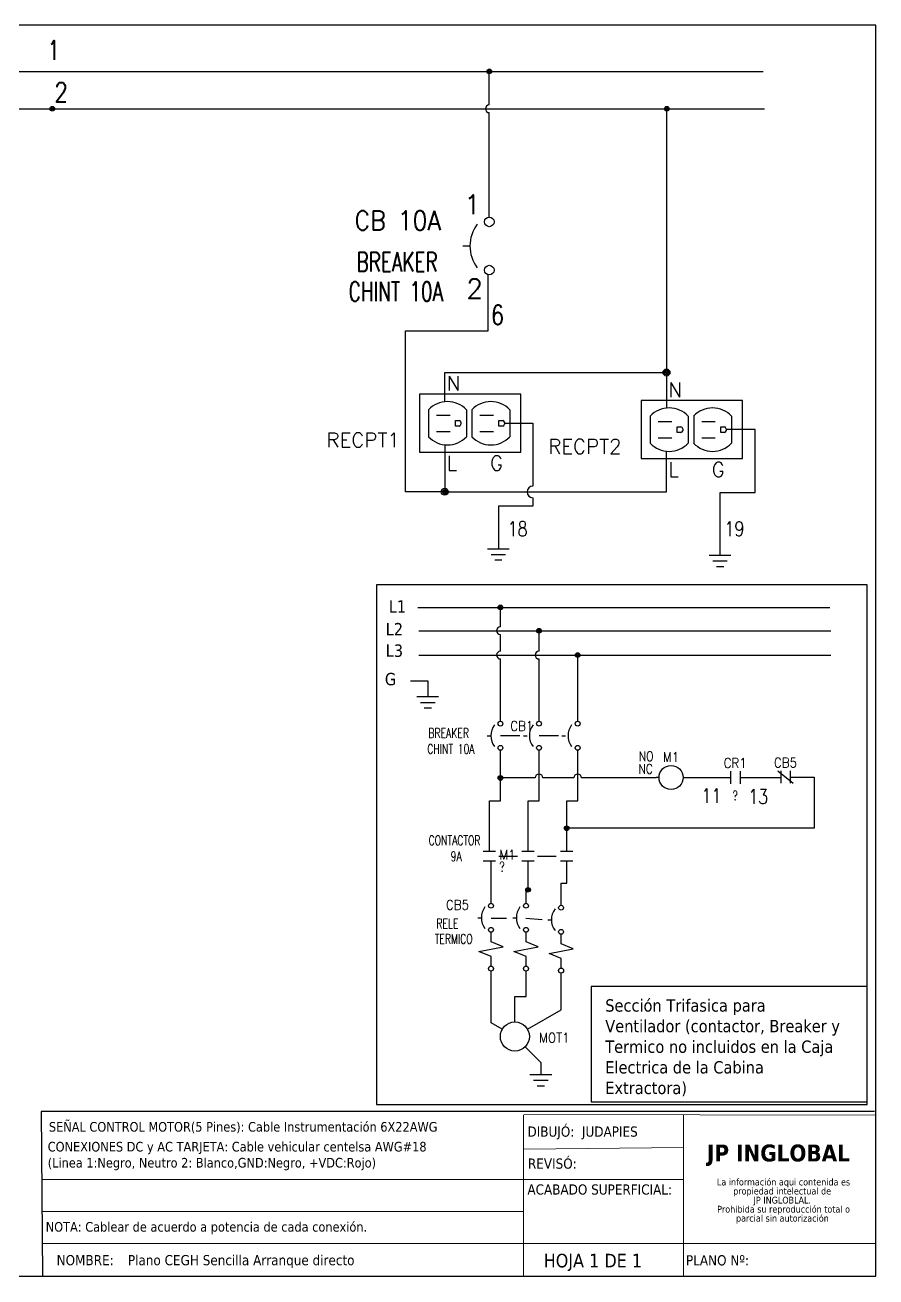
# Model space of a CAD drawing. Header units: millimetres. Extents: x 127.2 to 147.9, y 108.3 to 124.5.
# Drawn here: x 136.9 to 147.92, y 108.26 to 124.45 of the extents above; entities that cross this region are included whole.
import ezdxf
from ezdxf.enums import TextEntityAlignment as Align

# ---------------------------------------------------------------- set-up
doc = ezdxf.new("R2010")
doc.units = ezdxf.units.MM
doc.linetypes.add('CENTERX2', pattern=[20.32, 12.7, -2.54, 2.54, -2.54])
doc.linetypes.add('HIDDEN2', pattern=[0.1875, 0.125, -0.0625])
for name, color, linetype in [('BLK_12AWG', 7, 'Continuous'), ('CONTORNO', 179, 'Continuous'), ('DESC', 250, 'Continuous'), ('DESCCHILD', 20, 'Continuous'), ('LINK', 9, 'Continuous'), ('MISC', 7, 'Continuous'), ('SYMS', 7, 'Continuous'), ('TAGS', 250, 'Continuous'), ('TERMS', 250, 'Continuous'), ('WIREFIXED', 7, 'Continuous'), ('WIRES', 7, 'Continuous'), ('XREFCHILD', 134, 'Continuous')]:
    doc.layers.add(name, color=color, linetype=linetype)
doc.layers.add('WIRENO', color=7, linetype='Continuous', true_color=0x000000)
doc.styles.add('SLDTEXTSTYLE0', font='tahoma.ttf')
doc.styles.add('SLDTEXTSTYLE1', font='')
doc.styles.get("Standard").update_dxf_attribs({"font": 'tahoma.ttf'})
doc.styles.add('WD', font='romans.shx')
doc.styles.get('SLDTEXTSTYLE1').set_extended_font_data('Tahoma', bold=True)

# ---------------------------------------------------------------- blocks, each defined once
blk = doc.blocks.new('SW_NOTE_2')
at = {"layer": 'CONTORNO', "color": 0, "char_height": 1.0583, "attachment_point": 2, "style": 'SLDTEXTSTYLE0'}
for s, insert in [('La información aqui contenida es ', (10.29, 1.34)), ('propiedad intelectual de', (10.08, -0.07)), ('JP INGLOBLAL.', (10.1, -1.48)), ('Prohibida su reproducción total o ', (10.3, -2.89)), ('parcial sin autorización', (10.12, -4.3))]:
    blk.add_mtext(s, dxfattribs=dict(at, insert=insert))
blk = doc.blocks.new('WDDOT')
for radius in [0.03, 0.0187, 0.00929]:
    blk.add_circle((0, 0), radius)
blk = doc.blocks.new('VCN1RDUP')
for p, q in [((-0.219, 0.25), (-0.219, -0.25)), ((0.656, 0.25), (-0.219, 0.25)), ((0.656, -0.25), (0.656, 0.25)), ((-0.14, 0.117), (-0.14, -0.117)), ((0.187, 0.117), (0.187, -0.117)), ((0.235, 0.117), (0.235, -0.117)), ((0.562, 0.117), (0.562, -0.117)), ((-0.071, 0.07), (0.046, 0.07)), ((0.093, -0.024), (0.093, 0.023)), ((0.093, 0.023), (0.125, 0.023)), ((0.14, 0.008), (0.14, -0.009)), ((0.304, 0.07), (0.421, 0.07)), ((0.468, -0.024), (0.468, 0.023)), ((0.468, 0.023), (0.5, 0.023)), ((0.515, 0.008), (0.515, -0.009)), ((-0.071, -0.071), (0.046, -0.071)), ((0.125, -0.024), (0.093, -0.024)), ((0.304, -0.071), (0.421, -0.071)), ((0.5, -0.024), (0.468, -0.024)), ((-0.219, -0.25), (0.656, -0.25))]:
    blk.add_line(p, q)
for centre, radius, start, end in [((0.023, -0.039), 0.226, 43.6028, 136.3972), ((0.398, -0.039), 0.226, 43.6028, 136.3972), ((0.125, 0.008), 0.015, 0, 90), ((0.5, 0.008), 0.015, 0, 90), ((0.125, -0.009), 0.015, 270, 0), ((0.5, -0.009), 0.015, 270, 0), ((0.023, 0.039), 0.226, 223.6028, 316.3972), ((0.398, 0.039), 0.226, 223.6028, 316.3972)]:
    blk.add_arc(centre, radius, start, end)
at = {"style": 'WD'}
for tag, width, p in [('INST', 0.7, (-0.281, 0.577)), ('LOC', 0.7, (-0.281, 0.408)), ('DESC1', 0.7, (-0.281, 0.252)), ('DESC2', 0.7, (-0.281, 0.095)), ('RATING1', 0.9, (-0.281, -0.061))]:
    blk.add_attdef(tag, text='', height=0.125, dxfattribs=dict(at, width=width)).set_placement(p, align=Align.RIGHT)
at = {"linetype": 'Continuous', "style": 'WD', "flags": 8}
for tag, p in [('TERM02', (0.016, 0.281)), ('TERM05', (0.391, 0.281)), ('TERM06', (0.587, 0.08))]:
    blk.add_attdef(tag, p, '', height=0.125, dxfattribs=at)
at = {"style": 'WD', "flags": 9}
blk.add_attdef('FAMILY', (-0.152, 0.205), '', height=0.01, rotation=90, dxfattribs=at)
at = {"linetype": 'Continuous', "style": 'WD', "flags": 9}
for tag, p in [('CAT', (-0.108, 0.23)), ('MFG', (-0.089, 0.228)), ('ASSYCODE', (-0.071, 0.23))]:
    blk.add_attdef(tag, text='', height=0.01, rotation=90, dxfattribs=at).set_placement(p, align=Align.CENTER)
at = {"style": 'WD', "flags": 1}
for tag, p in [('X2TERM02', (0, 0.188)), ('X2TERM05', (0.375, 0.188)), ('X1TERM03', (0.14, 0)), ('X1TERM06', (0.515, 0)), ('X8TERM01', (0, -0.188)), ('X8TERM04', (0.375, -0.188))]:
    blk.add_attdef(tag, p, '', height=0.0125, dxfattribs=at)
at = {"style": 'WD'}
blk.add_attdef('TAG1', text='', height=0.125, dxfattribs=at).set_placement((-0.281, -0.217), align=Align.RIGHT)
at = {"linetype": 'Continuous', "style": 'WD', "flags": 8}
for tag, p in [('TERM01', (0.016, -0.281)), ('TERM04', (0.391, -0.281))]:
    blk.add_attdef(tag, text='', height=0.125, dxfattribs=at).set_placement(p, align=Align.TOP_LEFT)
blk = doc.blocks.new('VGND2')
for p, q in [((0.09375, 0), (-0.09375, 0)), ((-0.0625, -0.046875), (0.0625, -0.046875)), ((-0.03125, -0.09375), (0.03125, -0.09375))]:
    blk.add_line(p, q)
at = {"style": 'WD', "flags": 1}
blk.add_attdef('X2TERM01', (0, 0), '', height=0.01, dxfattribs=at)
blk = doc.blocks.new('VCB1')
at = {"linetype": 'HIDDEN2'}
blk.add_line((-0.1712, 0), (-0.125, 0), dxfattribs=at)
for centre in [(0, 0.1562), (0, -0.1562)]:
    blk.add_circle(centre, 0.0312)
blk.add_arc((0.1094, 0), 0.2344, 143.1301, 216.8699)
at = {"style": 'WD'}
for tag, p, width in [('INST', (0.2188, 0.3883), 0.7), ('LOC', (0.2188, 0.2188), 0.7), ('TAG1', (0.1269, 0.0644), 0.9), ('XREF', (0.1287, -0.09), 0.7), ('DESC1', (0.1287, -0.242), 0.7), ('DESC2', (0.1287, -0.3893), 0.7)]:
    blk.add_attdef(tag, p, '', height=0.125, dxfattribs=dict(at, width=width))
at = {"linetype": 'Continuous', "style": 'WD'}
for tag, height, flags, p in [('TERM01', 0.125, 8, (-0.055, 0.2066)), ('MFG', 0.01, 9, (-0.1421, -0.0881)), ('CAT', 0.01, 9, (-0.1421, -0.0731))]:
    blk.add_attdef(tag, text='', height=height, dxfattribs=dict(at, flags=flags)).set_placement(p, align=Align.RIGHT)
at = {"style": 'WD', "width": 0.7}
blk.add_attdef('RATING1', text='', height=0.125, dxfattribs=at).set_placement((-0.1875, 0.0625), align=Align.RIGHT)
at = {"color": 7, "style": 'WD', "flags": 1}
for tag, p in [('X2TERM01', (0, 0.1875)), ('X8TERM02', (0, -0.1875))]:
    blk.add_attdef(tag, p, '', height=0.0125, dxfattribs=at)
at = {"color": 7, "style": 'WD'}
for tag, p in [('X4LINK', (-0.25, 0)), ('X1LINK', (0, 0))]:
    blk.add_attdef(tag, p, '', height=0.01, dxfattribs=at)
at = {"style": 'WD', "flags": 9}
for tag, p in [('FAMILY', (-0.1421, -0.0365)), ('CONTACT', (-0.1288, -0.1291))]:
    blk.add_attdef(tag, text='', height=0.01, dxfattribs=at).set_placement(p, align=Align.RIGHT)
at = {"linetype": 'Continuous', "style": 'WD', "flags": 9}
blk.add_attdef('ASSYCODE', text='', height=0.01, dxfattribs=at).set_placement((-0.1533, -0.1061), align=Align.CENTER)
at = {"linetype": 'Continuous', "style": 'WD', "flags": 8}
blk.add_attdef('TERM02', text='', height=0.125, dxfattribs=at).set_placement((-0.0407, -0.2134), align=Align.TOP_RIGHT)
blk = doc.blocks.new('WD_WNH')
at = {"linetype": 'Continuous', "style": 'WD', "width": 0.8}
blk.add_attdef('WIRENO', text='', height=0.125, dxfattribs=at).set_placement((0, 0.0625), align=Align.CENTER)
at = {"style": 'WD', "flags": 1}
for tag, p in [('W01USER', (0, 0.0781)), ('W02USER', (0, 0.0703)), ('W03USER', (0, 0.0625)), ('W04USER', (0, 0.0547)), ('W05USER', (0, 0.0469)), ('W06USER', (0, 0.0391)), ('W07USER', (0, 0.0312)), ('W08USER', (0, 0.0234)), ('W09USER', (0, 0.0156)), ('W10USER', (0, 0.0078))]:
    blk.add_attdef(tag, text='', height=0.005, dxfattribs=at).set_placement(p, align=Align.CENTER)
blk = doc.blocks.new('WD_WNV')
at = {"style": 'WD', "flags": 1}
for tag, p in [('W01USER', (-0.0625, 0.0938)), ('W02USER', (-0.0625, 0.0859)), ('W03USER', (-0.0625, 0.0781)), ('W04USER', (-0.0625, 0.0703)), ('W05USER', (-0.0625, 0.0625)), ('W06USER', (-0.0625, 0.0547)), ('W07USER', (-0.0625, 0.0469)), ('W08USER', (-0.0625, 0.0391)), ('W09USER', (-0.0625, 0.0312)), ('W10USER', (-0.0625, 0.0234))]:
    blk.add_attdef(tag, text='', height=0.005, dxfattribs=at).set_placement(p, align=Align.CENTER)
at = {"linetype": 'Continuous', "style": 'WD', "width": 0.8}
blk.add_attdef('WIRENO', text='', height=0.125, dxfattribs=at).set_placement((-0.05, 0), align=Align.MIDDLE_RIGHT)
blk = doc.blocks.new('VMS21')
at = {"linetype": 'Continuous'}
for p, q in [((-0.08, 0.062), (0.08, 0.062)), ((-0.08, -0.062), (0.08, -0.062))]:
    blk.add_line(p, q, dxfattribs=at)
at = {"style": 'WD'}
for tag, p, width in [('INST', (0.125, 0.281), 0.7), ('LOC', (0.125, 0.111), 0.7), ('TAG2', (0.127, -0.045), 0.9), ('XREF', (0.129, -0.199), 0.7), ('DESC1', (0.129, -0.351), 0.7), ('DESC2', (0.129, -0.508), 0.7), ('DESC3', (0.129, -0.664), 0.7)]:
    blk.add_attdef(tag, p, '', height=0.125, dxfattribs=dict(at, width=width))
at = {"linetype": 'Continuous', "style": 'WD', "width": 0.9, "flags": 8}
blk.add_attdef('TERM01', text='', height=0.125, dxfattribs=at).set_placement((-0.031, 0.125), align=Align.RIGHT)
at = {"style": 'WD'}
for tag, p, flags in [('FAMILY', (-0.181, 0.003), 9), ('CONTACT', (-0.181, -0.014), 1)]:
    blk.add_attdef(tag, p, '', height=0.01, dxfattribs=dict(at, flags=flags))
at = {"color": 7, "style": 'WD'}
for tag, p in [('X4LINK', (-0.141, 0)), ('X1LINK', (0.125, 0))]:
    blk.add_attdef(tag, p, '', height=0.01, dxfattribs=at)
at = {"color": 7, "style": 'WD', "flags": 1}
for tag, p in [('X2TERM01', (0, 0.062)), ('X8TERM02', (0, -0.062))]:
    blk.add_attdef(tag, p, '', height=0.0125, dxfattribs=at)
at = {"linetype": 'Continuous', "style": 'WD', "width": 0.9, "flags": 8}
blk.add_attdef('TERM02', text='', height=0.125, dxfattribs=at).set_placement((-0.031, -0.125), align=Align.TOP_RIGHT)
blk = doc.blocks.new('VCB2')
at = {"linetype": 'HIDDEN2'}
blk.add_line((-0.203, 0), (-0.156, 0), dxfattribs=at)
for centre in [(0, 0.156), (0, -0.156)]:
    blk.add_circle(centre, 0.0312)
blk.add_arc((0.109, 0), 0.234, 143.1301, 216.8699)
at = {"style": 'WD'}
for tag, p, width in [('INST', (0.219, 0.388), 0.7), ('LOC', (0.219, 0.219), 0.7), ('TAG2', (0.127, 0.064), 0.9), ('XREF', (0.129, -0.09), 0.7), ('DESC1', (0.129, -0.242), 0.7), ('DESC2', (0.129, -0.389), 0.7)]:
    blk.add_attdef(tag, p, '', height=0.125, dxfattribs=dict(at, width=width))
at = {"linetype": 'Continuous', "style": 'WD', "flags": 8}
blk.add_attdef('TERM01', text='', height=0.125, dxfattribs=at).set_placement((-0.055, 0.207), align=Align.RIGHT)
at = {"style": 'WD', "width": 0.7}
blk.add_attdef('RATING1', text='', height=0.125, dxfattribs=at).set_placement((-0.188, 0.062), align=Align.RIGHT)
at = {"color": 7, "style": 'WD', "flags": 1}
for tag, p in [('X2TERM01', (0, 0.188)), ('X8TERM02', (0, -0.188))]:
    blk.add_attdef(tag, p, '', height=0.0125, dxfattribs=at)
at = {"color": 7, "style": 'WD'}
for tag, p in [('X4LINK', (-0.25, 0)), ('X1LINK', (0, 0))]:
    blk.add_attdef(tag, p, '', height=0.01, dxfattribs=at)
at = {"style": 'WD', "flags": 9}
for tag, p in [('CONTACT', (-0.129, -0.056)), ('FAMILY', (-0.142, -0.036))]:
    blk.add_attdef(tag, text='', height=0.01, dxfattribs=at).set_placement(p, align=Align.RIGHT)
at = {"linetype": 'Continuous', "style": 'WD', "flags": 8}
blk.add_attdef('TERM02', text='', height=0.125, dxfattribs=at).set_placement((-0.041, -0.213), align=Align.TOP_RIGHT)
blk = doc.blocks.new('VMO13')
blk.add_circle((0, 0), 0.188)
at = {"style": 'WD'}
for tag, p, width in [('INST', (0.318, 0.263), 0.7), ('LOC', (0.318, 0.094), 0.7), ('TAG1', (0.312, -0.079), 0.9)]:
    blk.add_attdef(tag, p, '', height=0.125, dxfattribs=dict(at, width=width))
at = {"style": 'WD', "flags": 9}
blk.add_attdef('FAMILY', text='', height=0.01, dxfattribs=at).set_placement((-0.005, 0.17), align=Align.CENTER)
at = {"linetype": 'Continuous', "style": 'WD', "flags": 1}
for tag, p in [('CAT', (0, 0.159)), ('MFG', (0, 0.14))]:
    blk.add_attdef(tag, text='', height=0.01, dxfattribs=at).set_placement(p, align=Align.MIDDLE)
at = {"style": 'WD', "flags": 1}
for tag, p in [('X2TERM02', (0, 0.188)), ('X0TERM03', (-0.162, 0.094)), ('X0TERM01', (0.162, 0.094)), ('X0TERM04', (0.133, -0.133))]:
    blk.add_attdef(tag, p, '', height=0.0125, dxfattribs=at)
at = {"style": 'WD'}
for tag, height, width, p in [('RATING1', 0.1, 0.8, (0, 0)), ('DESC1', 0.125, 0.9, (0.001, -0.549)), ('DESC2', 0.125, 0.9, (0.001, -0.706)), ('DESC3', 0.125, 0.9, (0.001, -0.862)), ('RATING3', 0.125, 0.8, (0.001, -1.018)), ('RATING4', 0.125, 0.8, (0.001, -1.174)), ('WDTAGALT', 0.125, 0.7, (0, -1.344))]:
    blk.add_attdef(tag, text='', height=height, dxfattribs=dict(at, width=width)).set_placement(p, align=Align.CENTER)
at = {"linetype": 'Continuous', "style": 'WD', "flags": 9}
blk.add_attdef('ASSYCODE', text='', height=0.01, dxfattribs=at).set_placement((0, 0.125), align=Align.CENTER)
at = {"style": 'WD', "width": 0.8}
blk.add_attdef('RATING2', text='', height=0.1, dxfattribs=at).set_placement((0, -0.031), align=Align.TOP_CENTER)
blk = doc.blocks.new('VCB11M')
at = {"linetype": 'HIDDEN2'}
blk.add_line((-0.171, 0), (-0.125, 0), dxfattribs=at)
for p, q in [((0, -0.312), (0, -0.189)), ((0.156, -0.375), (0, -0.312)), ((-0.156, -0.438), (0.156, -0.375)), ((0, -0.5), (-0.156, -0.438)), ((0, -0.625), (0, -0.5))]:
    blk.add_line(p, q)
for centre, radius in [((0, 0.156), 0.0312), ((0, -0.156), 0.0312), ((0, -0.657), 0.0322)]:
    blk.add_circle(centre, radius)
blk.add_arc((0.109, 0), 0.234, 143.1301, 216.8699)
at = {"style": 'WD'}
for tag, p, width in [('INST', (0.219, 0.39), 0.7), ('LOC', (0.219, 0.221), 0.7), ('TAG1', (0.189, 0.064), 0.9), ('XREF', (0.191, -0.092), 0.7), ('DESC1', (0.191, -0.248), 0.7), ('DESC2', (0.191, -0.404), 0.7)]:
    blk.add_attdef(tag, p, '', height=0.125, dxfattribs=dict(at, width=width))
at = {"linetype": 'Continuous', "style": 'WD'}
for tag, height, flags, p in [('TERM01', 0.125, 8, (-0.055, 0.207)), ('MFG', 0.01, 9, (-0.142, -0.088)), ('CAT', 0.01, 9, (-0.142, -0.073))]:
    blk.add_attdef(tag, text='', height=height, dxfattribs=dict(at, flags=flags)).set_placement(p, align=Align.RIGHT)
at = {"color": 7, "style": 'WD', "flags": 1}
for tag, p in [('X2TERM01', (0, 0.188)), ('X8TERM02', (0, -0.688))]:
    blk.add_attdef(tag, p, '', height=0.0125, dxfattribs=at)
at = {"style": 'WD', "width": 0.7}
blk.add_attdef('RATING1', text='', height=0.125, dxfattribs=at).set_placement((-0.188, 0.031), align=Align.RIGHT)
at = {"color": 7, "style": 'WD'}
for tag, p in [('X4LINK', (-0.25, 0)), ('X1LINK', (0, 0))]:
    blk.add_attdef(tag, p, '', height=0.01, dxfattribs=at)
at = {"linetype": 'Continuous', "style": 'WD', "flags": 9}
blk.add_attdef('ASSYCODE', text='', height=0.01, dxfattribs=at).set_placement((-0.153, -0.106), align=Align.CENTER)
at = {"style": 'WD', "flags": 9}
for tag, p in [('CONTACT', (-0.129, -0.056)), ('FAMILY', (-0.142, -0.036))]:
    blk.add_attdef(tag, text='', height=0.01, dxfattribs=at).set_placement(p, align=Align.RIGHT)
at = {"linetype": 'Continuous', "style": 'WD', "flags": 8}
blk.add_attdef('TERM02', text='', height=0.125, dxfattribs=at).set_placement((-0.041, -0.713), align=Align.TOP_RIGHT)
blk = doc.blocks.new('HCR1')
blk.add_circle((0, 0), 0.156)
at = {"style": 'WD'}
for tag, width, p in [('INST', 0.7, (0.006, 0.528)), ('TAG1', 0.9, (0, 0.202)), ('LOC', 0.7, (0.006, 0.359))]:
    blk.add_attdef(tag, text='', height=0.125, dxfattribs=dict(at, width=width)).set_placement(p, align=Align.CENTER)
at = {"style": 'WD', "flags": 9}
blk.add_attdef('FAMILY', text='', height=0.01, dxfattribs=at).set_placement((-0.005, 0.17), align=Align.CENTER)
at = {"linetype": 'Continuous', "style": 'WD', "flags": 1}
for tag, p in [('CAT', (0, 0.159)), ('MFG', (0, 0.14))]:
    blk.add_attdef(tag, text='', height=0.01, dxfattribs=at).set_placement(p, align=Align.MIDDLE)
at = {"style": 'WD'}
for tag, p, width in [('DESC1', (1.126, 0.076), 0.9), ('DESC2', (1.126, -0.081), 0.9), ('DESC3', (1.126, -0.237), 0.9), ('XREFNO', (1.359, -0.393), 0.8), ('XREFNC', (1.359, -0.549), 0.8)]:
    blk.add_attdef(tag, p, '', height=0.125, dxfattribs=dict(at, width=width))
at = {"style": 'WD', "flags": 1}
for tag, p in [('X4TERM01', (-0.156, 0)), ('X1TERM02', (0.156, 0))]:
    blk.add_attdef(tag, p, '', height=0.0125, dxfattribs=at)
at = {"linetype": 'Continuous', "style": 'WD', "flags": 9}
blk.add_attdef('ASSYCODE', text='', height=0.01, dxfattribs=at).set_placement((0, 0.125), align=Align.CENTER)
at = {"linetype": 'Continuous', "style": 'WD'}
blk.add_attdef('TERM01', text='', height=0.125, dxfattribs=at).set_placement((-0.2, -0.066), align=Align.TOP_RIGHT)
blk.add_attdef('TERM02', text='', height=0.125, dxfattribs=at).set_placement((0.2, -0.066), align=Align.TOP_LEFT)
at = {"style": 'WD', "width": 0.8, "flags": 8}
for tag, p in [('NO', (1.126, -0.393)), ('NC', (1.126, -0.549))]:
    blk.add_attdef(tag, p, '', height=0.125, dxfattribs=at)
blk = doc.blocks.new('HCR21')
at = {"linetype": 'Continuous'}
for p, q in [((-0.062, 0.08), (-0.062, -0.08)), ((0.062, 0.08), (0.062, -0.08))]:
    blk.add_line(p, q, dxfattribs=at)
at = {"style": 'WD'}
for tag, width, p in [('INST', 0.7, (0, 0.451)), ('LOC', 0.7, (0, 0.281)), ('TAG2', 0.9, (0, 0.125)), ('XREF', 0.7, (0, -0.297)), ('DESC1', 0.7, (0, -0.449)), ('DESC2', 0.7, (0, -0.597)), ('DESC3', 0.7, (0, -0.744))]:
    blk.add_attdef(tag, text='', height=0.125, dxfattribs=dict(at, width=width)).set_placement(p, align=Align.CENTER)
for tag, p, height, flags in [('X4TERM01', (-0.062, 0), 0.0125, 1), ('X1TERM02', (0.062, 0), 0.0125, 1), ('FAMILY', (0.097, 0.053), 0.01, 9), ('CONTACT', (0.097, 0.036), 0.01, 1)]:
    blk.add_attdef(tag, p, '', height=height, dxfattribs=dict(at, flags=flags))
for tag, p in [('X2LINK', (0, 0.125)), ('X8LINK', (0, -0.125))]:
    blk.add_attdef(tag, p, '', height=0.01, dxfattribs=at)
at = {"linetype": 'Continuous', "style": 'WD', "flags": 8}
blk.add_attdef('TERM01', text='', height=0.125, dxfattribs=at).set_placement((-0.125, -0.016), align=Align.TOP_RIGHT)
blk.add_attdef('TERM02', text='', height=0.125, dxfattribs=at).set_placement((0.125, -0.016), align=Align.TOP_LEFT)
blk = doc.blocks.new('HCR22')
at = {"linetype": 'Continuous'}
for p, q in [((-0.1, 0.08), (0.1, -0.08)), ((-0.062, 0.08), (-0.062, -0.08)), ((0.062, 0.08), (0.062, -0.08))]:
    blk.add_line(p, q, dxfattribs=at)
at = {"style": 'WD'}
for tag, width, p in [('INST', 0.7, (0, 0.451)), ('LOC', 0.7, (0, 0.281)), ('TAG2', 0.9, (0, 0.125)), ('XREF', 0.7, (0, -0.297)), ('DESC1', 0.7, (0, -0.449)), ('DESC2', 0.7, (0, -0.597)), ('DESC3', 0.7, (0, -0.744))]:
    blk.add_attdef(tag, text='', height=0.125, dxfattribs=dict(at, width=width)).set_placement(p, align=Align.CENTER)
for tag, p, height, flags in [('X4TERM01', (-0.062, 0), 0.0125, 1), ('X1TERM02', (0.062, 0), 0.0125, 1), ('FAMILY', (0.097, 0.036), 0.01, 9), ('CONTACT', (0.097, 0.02), 0.01, 1)]:
    blk.add_attdef(tag, p, '', height=height, dxfattribs=dict(at, flags=flags))
for tag, p in [('X2LINK', (0, 0.125)), ('X8LINK', (0, -0.125))]:
    blk.add_attdef(tag, p, '', height=0.01, dxfattribs=at)
at = {"linetype": 'Continuous', "style": 'WD', "flags": 8}
blk.add_attdef('TERM01', text='', height=0.125, dxfattribs=at).set_placement((-0.125, -0.016), align=Align.TOP_RIGHT)
blk.add_attdef('TERM02', text='', height=0.125, dxfattribs=at).set_placement((0.125, -0.016), align=Align.TOP_LEFT)

msp = doc.modelspace()

# ---------------------------------------------------------------- linework, layer by layer
at = {"color": 7, "linetype": 'Continuous'}
for p, q in [((147.915, 124.453), (127.165, 124.453)), ((147.915, 108.268), (147.915, 124.453)), ((127.165, 108.268), (147.915, 108.268))]:
    msp.add_line(p, q, dxfattribs=at)
at = {"color": 7, "linetype": 'CENTERX2', "lineweight": 0}
for p in [(147.915, 111.686), (137.122, 108.268)]:
    msp.add_line(p, (147.915, 108.268), dxfattribs=at)
at = {"color": 7, "linetype": 'Continuous', "lineweight": 30}
for p, q in [((147.898, 110.399), (137.105, 110.399)), ((137.105, 110.399), (137.122, 108.268))]:
    msp.add_line(p, q, dxfattribs=at)
at = {"color": 7, "linetype": 'Continuous', "lineweight": 0}
for p, q in [((143.351, 110.349), (143.351, 108.257)), ((147.915, 110.349), (143.355, 110.358)), ((145.425, 110.349), (145.425, 108.26)), ((145.425, 109.934), (143.355, 109.911)), ((145.425, 109.519), (137.125, 109.519)), ((143.351, 109.104), (137.125, 109.104)), ((147.915, 108.689), (137.125, 108.689))]:
    msp.add_line(p, q, dxfattribs=at)
at = {"layer": 'BLK_12AWG'}
for p, q in [((128.078, 123.853), (146.453, 123.853)), ((142.908, 123.42), (142.908, 123.853)), ((128.098, 123.37), (146.473, 123.37)), ((142.908, 121.97), (142.908, 123.32)), ((145.207, 119.986), (145.207, 123.37))]:
    msp.add_line(p, q, dxfattribs=at)
msp.add_arc((142.908, 123.37), 0.05, 90, 270, dxfattribs=at)
at = {"layer": 'DESC'}
for points in [[(147.8, 117.213), (141.45, 117.213), (141.45, 110.487), (147.8, 110.487)], [(147.8, 112.013), (144.226, 112.013), (144.226, 110.522), (147.8, 110.522)]]:
    msp.add_lwpolyline(points, close=True, dxfattribs=at)
at = {"layer": 'LINK'}
for points in [[(143.053, 115.261), (143.303, 115.261)], [(143.553, 115.261), (143.803, 115.261)], [(143.034, 113.7), (143.274, 113.7)], [(143.534, 113.7), (143.774, 113.7)], [(142.933, 112.901), (143.133, 112.901)], [(143.383, 112.901), (143.593, 112.881)]]:
    msp.add_lwpolyline(points, dxfattribs=at)
at = {"layer": 'WIRES'}
for p, q in [((142.895, 120.498), (142.895, 121.22)), ((141.823, 118.413), (141.823, 120.498)), ((141.823, 120.498), (142.895, 120.498)), ((142.332, 119.583), (142.332, 119.958)), ((142.332, 119.958), (145.203, 119.958)), ((145.203, 119.958), (145.203, 119.5)), ((143.105, 119.302), (143.473, 119.302)), ((143.473, 119.302), (143.473, 118.488)), ((146.351, 119.219), (145.976, 119.219)), ((146.351, 118.405), (146.351, 119.219)), ((142.332, 119.02), (142.332, 118.413)), ((145.203, 118.413), (145.203, 118.938)), ((142.391, 118.413), (141.823, 118.413)), ((142.332, 118.413), (145.203, 118.413)), ((145.897, 117.591), (145.897, 118.405)), ((145.897, 118.405), (146.351, 118.405)), ((143.473, 118.338), (143.473, 118.229)), ((143.473, 118.229), (143.026, 118.229)), ((143.026, 118.229), (143.026, 117.674)), ((141.982, 116.919), (147.319, 116.919)), ((143.053, 116.668), (143.053, 116.919)), ((141.995, 116.618), (147.333, 116.618)), ((143.553, 116.352), (143.553, 116.618)), ((143.053, 116.352), (143.053, 116.568)), ((141.995, 116.302), (147.333, 116.302)), ((144.053, 115.446), (144.053, 116.302)), ((143.053, 115.446), (143.053, 116.252)), ((143.553, 115.446), (143.553, 116.252)), ((141.89, 115.971), (142.112, 115.971)), ((142.112, 115.971), (142.112, 115.761)), ((143.053, 114.418), (143.053, 115.071)), ((143.553, 114.418), (143.553, 115.071)), ((144.053, 114.418), (144.053, 115.071)), ((143.503, 114.713), (143.053, 114.713)), ((144.003, 114.713), (143.603, 114.713)), ((145.068, 114.713), (144.103, 114.713)), ((145.106, 114.719), (145.068, 114.719)), ((145.418, 114.719), (146.031, 114.719)), ((146.156, 114.719), (146.681, 114.719)), ((146.806, 114.724), (147.117, 114.724)), ((147.117, 114.724), (147.117, 114.062)), ((142.911, 113.765), (142.911, 114.418)), ((142.911, 114.418), (143.053, 114.418)), ((143.411, 113.765), (143.411, 114.418)), ((143.411, 114.418), (143.553, 114.418)), ((143.911, 113.765), (143.911, 114.418)), ((143.911, 114.418), (144.053, 114.418)), ((147.117, 114.062), (143.911, 114.062)), ((142.931, 113.092), (142.931, 113.64)), ((143.411, 113.266), (143.411, 113.64)), ((143.911, 113.353), (143.911, 113.64)), ((143.384, 113.092), (143.384, 113.266)), ((143.384, 113.266), (143.411, 113.266)), ((143.838, 113.066), (143.838, 113.353)), ((143.838, 113.353), (143.911, 113.353)), ((142.931, 111.546), (142.931, 112.217)), ((143.384, 111.886), (143.384, 112.217)), ((143.838, 111.713), (143.838, 112.191)), ((143.24, 111.555), (143.24, 111.886)), ((143.24, 111.886), (143.384, 111.886)), ((143.402, 111.461), (143.838, 111.713)), ((143.077, 111.461), (142.931, 111.546)), ((143.372, 111.235), (143.576, 111.031)), ((143.576, 111.031), (143.576, 110.872))]:
    msp.add_line(p, q, dxfattribs=at)
for centre, radius, start, end in [((143.473, 118.413), 0.075, 90, 270), ((143.053, 116.618), 0.05, 90, 270), ((143.053, 116.302), 0.05, 90, 270), ((143.553, 116.302), 0.05, 90, 270), ((143.553, 114.713), 0.05, 0, 180), ((144.053, 114.713), 0.05, 0, 180)]:
    msp.add_arc(centre, radius, start, end, dxfattribs=at)

# ---------------------------------------------------------------- block references
at = {"layer": 'CONTORNO', "color": 7, "xscale": 0.083, "yscale": 0.083, "zscale": 0.083}
msp.add_blockref('SW_NOTE_2', (145.864, 109.418), dxfattribs=at)
at = {"layer": 'SYMS'}
for name, p in [('WDDOT', (142.908, 123.853)), ('WDDOT', (137.25, 123.37)), ('WDDOT', (145.207, 123.37)), ('WDDOT', (143.053, 116.919)), ('WDDOT', (143.553, 116.618)), ('WDDOT', (144.053, 116.302)), ('VCB2', (143.553, 115.259)), ('VCB2', (144.053, 115.259)), ('WDDOT', (143.053, 114.713)), ('WDDOT', (143.911, 114.062)), ('VMS21', (143.411, 113.703)), ('VMS21', (143.911, 113.703)), ('WDDOT', (143.411, 113.266)), ('VCB11M', (143.384, 112.904)), ('VCB11M', (143.838, 112.878))]:
    msp.add_blockref(name, p, dxfattribs=at)
ref = msp.add_blockref('VCB1', (142.908, 121.595), dxfattribs=dict(at, xscale=2, yscale=2, zscale=2))
ref.add_attrib('DESC2', 'CHINT 10A', (141.087, 120.882), dxfattribs={"layer": 'DESC', "height": 0.25, "style": 'WD', "width": 0.7})
ref.add_attrib('DESC1', 'BREAKER', (141.189, 121.264), dxfattribs={"layer": 'DESC', "height": 0.25, "style": 'WD', "width": 0.7})
ref.add_attrib('TAG1', 'CB 10A', (141.163, 121.8), dxfattribs={"layer": 'TAGS', "height": 0.25, "style": 'WD', "width": 0.9})
ref.add_attrib('TERM02', '2', dxfattribs={"layer": 'TERMS', "linetype": 'Continuous', "height": 0.25, "style": 'WD', "flags": 8}).set_placement((142.826, 121.168), align=Align.TOP_RIGHT)
ref.add_attrib('TERM01', '1', dxfattribs={"layer": 'TERMS', "linetype": 'Continuous', "height": 0.25, "style": 'WD', "flags": 8}).set_placement((142.798, 122.008), align=Align.RIGHT)
ref = msp.add_blockref('VCN1RDUP', (142.332, 119.302), dxfattribs=dict(at, xscale=1.5, yscale=1.5, zscale=1.5))
ref.add_attrib('TERM04', 'G', dxfattribs={"layer": 'TERMS', "linetype": 'Continuous', "height": 0.188, "style": 'WD', "flags": 8}).set_placement((142.918, 118.88), align=Align.TOP_LEFT)
ref.add_attrib('TERM01', 'L', dxfattribs={"layer": 'TERMS', "linetype": 'Continuous', "height": 0.188, "style": 'WD', "flags": 8}).set_placement((142.355, 118.88), align=Align.TOP_LEFT)
ref.add_attrib('TERM02', 'N', (142.355, 119.724), dxfattribs={"layer": 'TERMS', "linetype": 'Continuous', "height": 0.188, "style": 'WD', "flags": 8})
ref.add_attrib('TAG1', 'RECPT1', dxfattribs={"layer": 'TAGS', "height": 0.1875, "style": 'WD'}).set_placement((141.749, 118.991), align=Align.RIGHT)
at = {"layer": 'SYMS', "xscale": 1.5, "yscale": 1.5, "zscale": 1.5}
for name, p in [('WDDOT', (145.203, 119.958)), ('WDDOT', (142.332, 118.416)), ('VGND2', (143.026, 117.674)), ('VGND2', (145.897, 117.591)), ('VGND2', (142.112, 115.761)), ('VGND2', (143.576, 110.872))]:
    msp.add_blockref(name, p, dxfattribs=at)
at = {"layer": 'SYMS'}
ref = msp.add_blockref('VCN1RDUP', (145.203, 119.219), dxfattribs=dict(at, xscale=1.5, yscale=1.5, zscale=1.5))
ref.add_attrib('TERM04', 'G', dxfattribs={"layer": 'TERMS', "linetype": 'Continuous', "height": 0.188, "style": 'WD', "flags": 8}).set_placement((145.789, 118.797), align=Align.TOP_LEFT)
ref.add_attrib('TERM01', 'L', dxfattribs={"layer": 'TERMS', "linetype": 'Continuous', "height": 0.188, "style": 'WD', "flags": 8}).set_placement((145.226, 118.797), align=Align.TOP_LEFT)
ref.add_attrib('TERM02', 'N', (145.226, 119.641), dxfattribs={"layer": 'TERMS', "linetype": 'Continuous', "height": 0.188, "style": 'WD', "flags": 8})
ref.add_attrib('TAG1', 'RECPT2', dxfattribs={"layer": 'TAGS', "height": 0.1875, "style": 'WD'}).set_placement((144.62, 118.908), align=Align.RIGHT)
ref = msp.add_blockref('VCB1', (143.053, 115.259), dxfattribs=at)
ref.add_attrib('DESC2', 'CHINT 10A', (142.106, 115.026), dxfattribs={"layer": 'DESC', "height": 0.125, "style": 'WD', "width": 0.7})
ref.add_attrib('DESC1', 'BREAKER ', (142.12, 115.231), dxfattribs={"layer": 'DESC', "height": 0.125, "style": 'WD', "width": 0.7})
ref.add_attrib('TAG1', 'CB1', (143.18, 115.323), dxfattribs={"layer": 'TAGS', "height": 0.125, "style": 'WD', "width": 0.9})
ref = msp.add_blockref('HCR1', (145.262, 114.719), dxfattribs=at)
ref.add_attrib('NC', 'NC', (144.84, 114.768), dxfattribs={"layer": 'MISC', "height": 0.125, "style": 'WD', "width": 0.8, "flags": 8})
ref.add_attrib('NO', 'NO', (144.846, 114.931), dxfattribs={"layer": 'MISC', "height": 0.125, "style": 'WD', "width": 0.8, "flags": 8})
ref.add_attrib('TAG1', 'M1', dxfattribs={"layer": 'TAGS', "height": 0.125, "style": 'WD', "width": 0.9}).set_placement((145.262, 114.921), align=Align.CENTER)
ref = msp.add_blockref('HCR21', (146.093, 114.719), dxfattribs=at)
ref.add_attrib('XREF', '?', dxfattribs={"layer": 'XREFCHILD', "height": 0.125, "style": 'WD', "width": 0.7}).set_placement((146.093, 114.422), align=Align.CENTER)
ref.add_attrib('TAG2', 'CR1', dxfattribs={"layer": 'TAGS', "height": 0.125, "style": 'WD', "width": 0.9}).set_placement((146.093, 114.844), align=Align.CENTER)
ref = msp.add_blockref('HCR22', (146.744, 114.724), dxfattribs=at)
ref.add_attrib('TAG2', 'CB5', dxfattribs={"layer": 'TAGS', "height": 0.125, "style": 'WD', "width": 0.9}).set_placement((146.744, 114.849), align=Align.CENTER)
ref = msp.add_blockref('VMS21', (142.911, 113.703), dxfattribs=at)
ref.add_attrib('XREF', '?', (143.04, 113.503), dxfattribs={"layer": 'XREFCHILD', "height": 0.125, "style": 'WD', "width": 0.7})
ref.add_attrib('DESC2', '9A', (142.408, 113.637), dxfattribs={"layer": 'DESCCHILD', "height": 0.125, "style": 'WD', "width": 0.7})
ref.add_attrib('DESC1', 'CONTACTOR', (142.123, 113.843), dxfattribs={"layer": 'DESCCHILD', "height": 0.125, "style": 'WD', "width": 0.7})
ref.add_attrib('TAG2', 'M1', (143.038, 113.658), dxfattribs={"layer": 'TAGS', "height": 0.125, "style": 'WD', "width": 0.9})
ref = msp.add_blockref('VCB11M', (142.931, 112.904), dxfattribs=at)
ref.add_attrib('DESC2', 'TERMICO', (142.202, 112.569), dxfattribs={"layer": 'DESC', "height": 0.125, "style": 'WD', "width": 0.7})
ref.add_attrib('DESC1', 'RELE ', (142.224, 112.767), dxfattribs={"layer": 'DESC', "height": 0.125, "style": 'WD', "width": 0.7})
ref.add_attrib('TAG1', 'CB5', (142.347, 113.009), dxfattribs={"layer": 'TAGS', "height": 0.125, "style": 'WD', "width": 0.9})
ref = msp.add_blockref('VMO13', (143.24, 111.368), dxfattribs=at)
ref.add_attrib('TAG1', 'MOT1', (143.552, 111.289), dxfattribs={"layer": 'TAGS', "height": 0.125, "style": 'WD', "width": 0.9})
at = {"layer": 'WIREFIXED'}
ref = msp.add_blockref('WD_WNH', (145.785, 114.297), dxfattribs=dict(at, xscale=1.5, yscale=1.5, zscale=1.5))
ref.add_attrib('WIRENOF', '11', dxfattribs={"linetype": 'Continuous', "height": 0.1875, "style": 'WD', "width": 0.8}).set_placement((145.785, 114.391), align=Align.CENTER)
ref = msp.add_blockref('WD_WNH', (146.39, 114.285), dxfattribs=dict(at, xscale=1.5, yscale=1.5, zscale=1.5))
ref.add_attrib('WIRENOF', '13', dxfattribs={"linetype": 'Continuous', "height": 0.1875, "style": 'WD', "width": 0.8}).set_placement((146.39, 114.379), align=Align.CENTER)
at = {"layer": 'WIRENO'}
ref = msp.add_blockref('WD_WNH', (137.268, 123.877), dxfattribs=dict(at, xscale=2, yscale=2, zscale=2))
ref.add_attrib('WIRENO', '1', dxfattribs={"linetype": 'Continuous', "height": 0.25, "style": 'WD', "width": 0.8}).set_placement((137.268, 124.002), align=Align.CENTER)
ref = msp.add_blockref('WD_WNH', (137.365, 123.334), dxfattribs=dict(at, xscale=2, yscale=2, zscale=2))
ref.add_attrib('WIRENO', '2', dxfattribs={"linetype": 'Continuous', "height": 0.25, "style": 'WD', "width": 0.8}).set_placement((137.365, 123.459), align=Align.CENTER)
ref = msp.add_blockref('WD_WNV', (143.201, 120.705), dxfattribs=dict(at, xscale=2, yscale=2, zscale=2))
ref.add_attrib('WIRENO', '6', dxfattribs={"linetype": 'Continuous', "height": 0.25, "style": 'WD', "width": 0.8}).set_placement((143.101, 120.705), align=Align.MIDDLE_RIGHT)
ref = msp.add_blockref('WD_WNV', (143.167, 118.165), dxfattribs=dict(at, xscale=1.5, yscale=1.5, zscale=1.5))
ref.add_attrib('WIRENO', '18', dxfattribs={"linetype": 'Continuous', "height": 0.1875, "style": 'WD', "width": 0.8}).set_placement((143.404, 117.936), align=Align.MIDDLE_RIGHT)
ref = msp.add_blockref('WD_WNV', (145.974, 118.165), dxfattribs=dict(at, xscale=1.5, yscale=1.5, zscale=1.5))
ref.add_attrib('WIRENO', '19', dxfattribs={"linetype": 'Continuous', "height": 0.1875, "style": 'WD', "width": 0.8}).set_placement((146.211, 117.936), align=Align.MIDDLE_RIGHT)

# ---------------------------------------------------------------- texts
at = {"char_height": 0.16, "attachment_point": 1}
for s, insert in [('L1', (141.607, 117.011)), ('L2', (141.567, 116.718)), ('L3', (141.567, 116.44)), ('G', (141.556, 116.072))]:
    msp.add_mtext_dynamic_manual_height_columns(s, width=0.37194, gutter_width=0.05, heights=[0], dxfattribs=dict(at, insert=insert))
at = {"insert": (144.41, 111.85), "char_height": 0.16, "attachment_point": 1, "style": 'SLDTEXTSTYLE0'}
msp.add_mtext_dynamic_manual_height_columns('Sección Trifasica para Ventilador (contactor, Breaker y Termico no incluidos en la Caja Electrica de la Cabina Extractora)', width=3.06512, gutter_width=0.05, heights=[0], dxfattribs=at)
at = {"color": 7, "linetype": 'Continuous', "lineweight": 0, "attachment_point": 1, "style": 'SLDTEXTSTYLE0'}
for s, insert, char_height in [('SEÑAL CONTROL MOTOR(5 Pines): Cable Instrumentación 6X22AWG', (137.206, 110.262), 0.1245), ('CONEXIONES DC y AC TARJETA: Cable vehicular centelsa AWG#18 \\P(Linea 1:Negro, Neutro 2: Blanco,GND:Negro, +VDC:Rojo)', (137.191, 110.005), 0.1245), ('REVISÓ:', (143.409, 109.79), 0.1318), ('NOTA: Cablear de acuerdo a potencia de cada conexión.', (137.165, 108.968), 0.1245), ('\\pi-0.39529,l0.52705,t1.0541;NOMBRE:^IPlano CEGH Sencilla Arranque directo', (137.175, 108.541), 0.13176), ('HOJA 1 DE 1', (143.613, 108.557), 0.17568), ('PLANO Nº:', (145.455, 108.539), 0.1318)]:
    msp.add_mtext(s, dxfattribs=dict(at, insert=insert, char_height=char_height))
at = {"layer": 'CONTORNO', "color": 7, "char_height": 0.13176, "attachment_point": 1, "style": 'SLDTEXTSTYLE0'}
for s, insert in [('DIBUJÓ:  JUDAPIES', (143.403, 110.204)), ('ACABADO SUPERFICIAL:', (143.402, 109.455))]:
    msp.add_mtext(s, dxfattribs=dict(at, insert=insert))
at = {"layer": 'CONTORNO', "insert": (145.727, 109.971), "char_height": 0.2196, "attachment_point": 1, "style": 'SLDTEXTSTYLE1'}
msp.add_mtext('JP INGLOBAL', dxfattribs=at)

doc.saveas('drawing.dxf')
